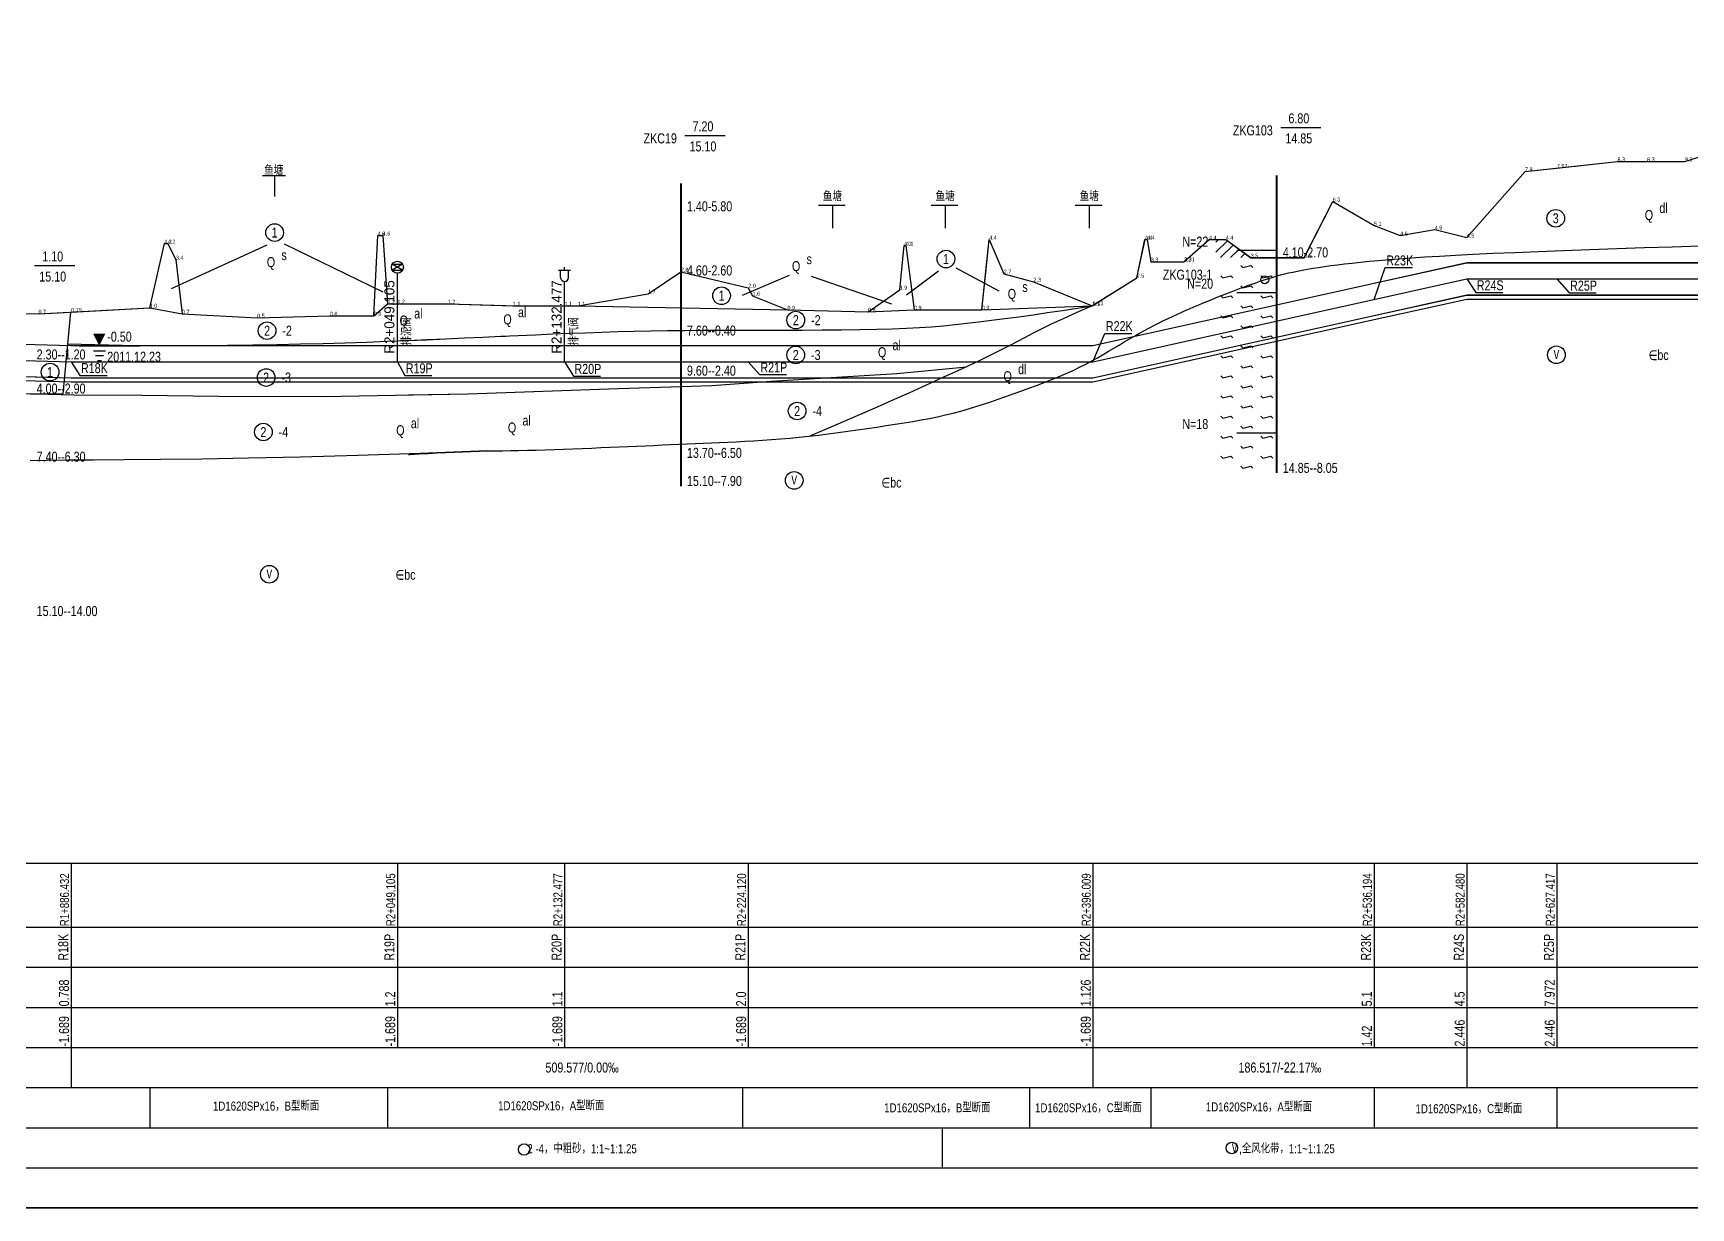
# Model space of a CAD drawing. Extents: x 525858 to 564773, y 2370984 to 2400075.
# Drawn here: x 552782 to 553609, y 2390429 to 2391015 of the extents above; entities that cross this region are included whole.
import ezdxf
from ezdxf.enums import TextEntityAlignment as Align

# ---------------------------------------------------------------- set-up
doc = ezdxf.new("R2010")
doc.units = 0
doc.linetypes.add('CENTER', pattern=[2, 1.25, -0.25, 0.25, -0.25])
doc.linetypes.add('ZKLIN', pattern=[0.4, 0.3, -0.1])
doc.layers.get('0').update_dxf_attribs({"linetype": 'CONTINUOUS'})
for name, color, linetype in [('pipe', 3, 'CONTINUOUS'), ('pipe_cen', 1, 'CENTER'), ('tab', 9, 'CONTINUOUS'), ('wipeout', 255, 'CONTINUOUS'), ('地形剖面', 4, 'CONTINUOUS'), ('布局裁图', 3, 'CONTINUOUS'), ('水工平面管线标注', 3, 'CONTINUOUS'), ('纵面管线标注', 3, 'CONTINUOUS'), ('附属设施', 2, 'CONTINUOUS')]:
    doc.layers.add(name, color=color, linetype=linetype)
doc.styles.add('ITALIC', font='txt', dxfattribs={"width": 0.7, "height": 0.28})
doc.styles.add('SIMP1', font='simp1.shx', dxfattribs={"width": 0.8, "bigfont": 'hz.shx'})

# ---------------------------------------------------------------- blocks, each defined once
blk = doc.blocks.new('uw')
for p, q in [((-0.143, -0.131), (0.159, -0.131)), ((0.109, -0.252), (-0.092, -0.252)), ((-0.042, -0.373), (0.059, -0.373))]:
    blk.add_line(p, q)
blk.add_lwpolyline([(0, 0, 0, 0.3, 0), (0, 0.3, 0.3, 0.3, 0)], format="xyseb")
at = {"style": 'ITALIC', "width": 0.7}
blk.add_attdef('SHUIWEI', (0.38, 0.156), '', height=0.28, dxfattribs=at)
blk = doc.blocks.new('qin排气阀va')
at = {"layer": '附属设施', "linetype": 'Continuous', "lineweight": -3}
for points in [[(-1.5, 22.8), (1.5, 22.8)], [(-1, 21), (-1, 22.8)], [(0, 22.8), (0, 23.55)], [(1, 21), (1, 22.8)], [(0, 0), (0, 20)]]:
    blk.add_lwpolyline(points, dxfattribs=at)
blk.add_arc((0, 21), 1, 180, 0, dxfattribs=at)
at = {"layer": '附属设施', "linetype": 'Continuous', "lineweight": -3, "style": 'SIMP1'}
blk.add_attdef('名称', text='', height=2.5, rotation=90, dxfattribs=at).set_placement((1, 4), align=Align.TOP_LEFT)
blk.add_attdef('ZH', text='', height=2.5, rotation=90, dxfattribs=at).set_placement((0, 2), align=Align.BOTTOM_LEFT)

msp = doc.modelspace()

# ---------------------------------------------------------------- hatches: boundary and pattern name
at = {"layer": '地形剖面'}
h = msp.add_hatch(dxfattribs=at)
h.set_pattern_fill('B001', color=55, scale=20, style=0, pattern_type=2)
h.set_pattern_definition([(315, (551619.35, 2390593.667), (-20.00001, 4e-15), [1.41421, -26.87]), (14.0362, (551615.35, 2390592.6673), (-20.000012, 2e-05), [4.1231, -78.339]), (315, (551614.35, 2390593.667), (-20.00001, 4e-15), [1.41421, -26.87]), (315, (551619.35, 2390583.667), (-20.00001, 4e-15), [1.41421, -26.87]), (14.0362, (551615.35, 2390582.6673), (-20.000012, 2e-05), [4.1231, -78.339]), (315, (551614.35, 2390583.667), (-20.00001, 4e-15), [1.41421, -26.87]), (315, (551609.35, 2390578.667), (4e-15, 20.00001), [1.41421, -26.87]), (14.0362, (551605.35, 2390577.6673), (-20.000012, 2e-05), [4.1231, -78.339]), (315, (551604.35, 2390578.667), (-20.00001, 4e-15), [1.41421, -26.87]), (315, (551609.35, 2390588.667), (-20.00001, 4e-15), [1.41421, -26.87]), (14.0362, (551605.35, 2390587.6673), (-20.000012, 2e-05), [4.1231, -78.339]), (315, (551604.35, 2390588.667), (-20.00001, 4e-15), [1.41421, -26.87])])
h.paths.add_polyline_path([(553402.029874, 2390902.667312), (553402.029874, 2390795.167312), (553372.029874, 2390795.167312), (553372.029874, 2390902.667312)])

# ---------------------------------------------------------------- linework, layer by layer
at = {"layer": 'pipe', "linetype": 'Continuous', "lineweight": -3}
for points in [[(552168.024874, 2390876.672316), (552397.850874, 2390870.212316), (552472.288874, 2390868.122316), (552536.318874, 2390866.322316), (552627.683874, 2390863.752316), (552801.103874, 2390858.872316), (552963.776874, 2390858.872316), (553047.148874, 2390858.872316), (553138.791874, 2390858.872316), (553310.680874, 2390858.872316), (553450.865874, 2390889.962316), (553497.151874, 2390900.222316), (553542.088874, 2390900.222316), (553627.385874, 2390900.222316)], [(552168.024874, 2390876.572316), (552397.850874, 2390870.112316), (552472.288874, 2390868.022316), (552536.318874, 2390866.222316), (552627.683874, 2390863.652316), (552801.103874, 2390858.772316), (552963.776874, 2390858.772316), (553047.148874, 2390858.772316), (553138.791874, 2390858.772316), (553310.680874, 2390858.772316), (553450.865874, 2390889.862316), (553497.151874, 2390900.122316), (553542.088874, 2390900.122316), (553627.385874, 2390900.122316)], [(552168.024874, 2390860.572315), (552397.850874, 2390854.112315), (552472.288874, 2390852.022315), (552536.318874, 2390850.222315), (552627.683874, 2390847.652315), (552801.103874, 2390842.772315), (552963.776874, 2390842.772315), (553047.148874, 2390842.772315), (553138.791874, 2390842.772315), (553310.680874, 2390842.772315), (553450.865874, 2390873.862315), (553497.151874, 2390884.122315), (553542.088874, 2390884.122315), (553627.385874, 2390884.122315)], [(552168.024874, 2390860.472316), (552397.850874, 2390854.012316), (552472.288874, 2390851.922316), (552536.318874, 2390850.122316), (552627.683874, 2390847.552316), (552801.103874, 2390842.672316), (552963.776874, 2390842.672316), (553047.148874, 2390842.672316), (553138.791874, 2390842.672316), (553310.680874, 2390842.672316), (553450.865874, 2390873.762316), (553497.151874, 2390884.022316), (553542.088874, 2390884.022316), (553627.385874, 2390884.022316)], [(552168.024874, 2390858.472316), (552397.850874, 2390852.012316), (552472.288874, 2390849.922316), (552536.318874, 2390848.122316), (552627.683874, 2390845.552316), (552801.103874, 2390840.672316), (552963.776874, 2390840.672316), (553047.148874, 2390840.672316), (553138.791874, 2390840.672316), (553310.680874, 2390840.672316), (553450.865874, 2390871.762316), (553497.151874, 2390882.022316), (553542.088874, 2390882.022316), (553627.385874, 2390882.022316)]]:
    msp.add_lwpolyline(points, dxfattribs=at)
at = {"layer": 'pipe_cen', "linetype": 'Continuous', "lineweight": -3}
msp.add_lwpolyline([(550914.671874, 2390884.302316), (551060.092874, 2390884.302316), (551300.053874, 2390876.202316), (551534.689874, 2390876.202316), (552168.024874, 2390868.572316), (552801.103874, 2390850.772316), (553310.680874, 2390850.772316), (553497.151874, 2390892.122316), (553756.708874, 2390892.122316), (553802.968874, 2390924.632316), (553876.140874, 2390924.632316), (553950.985874, 2390941.262316), (554081.545874, 2390941.262316), (554248.571874, 2390988.362316), (554432.323874, 2391008.092316), (554452.532874, 2391009.322316), (554540.865874, 2391014.662316)], dxfattribs=at)
at = {"layer": '地形剖面', "color": 55}
for p, q in [((553404.349874, 2390967.667312), (553424.349874, 2390967.667312)), ((553107.170874, 2390963.667312), (553127.170874, 2390963.667312)), ((553173.831947, 2390928.905089), (553187.141405, 2390928.905089)), ((553229.985795, 2390928.905089), (553243.295253, 2390928.905089)), ((553301.879745, 2390928.905089), (553315.189203, 2390928.905089)), ((553372.029874, 2390910.347315), (553373.349872, 2390911.667312)), ((553372.029874, 2390905.347315), (553377.737827, 2390911.055268)), ((553374.349872, 2390902.667312), (553380.641782, 2390908.959223)), ((553379.349872, 2390902.667312), (553383.545737, 2390906.863177)), ((552782.857874, 2390898.754181), (552802.857874, 2390898.754181)), ((553402.349874, 2390906.167312), (553382.349874, 2390906.167312)), ((553384.349872, 2390902.667312), (553386.449691, 2390904.767132)), ((553389.349872, 2390902.667312), (553389.353646, 2390902.671086)), ((553402.349874, 2390885.167312), (553382.349874, 2390885.167312)), ((552805.076058, 2390858.754181), (552835.076058, 2390858.754181)), ((553402.349874, 2390815.167312), (553382.349874, 2390815.167312))]:
    msp.add_line(p, q, dxfattribs=at)
at = {"layer": '地形剖面', "linetype": 'Continuous', "lineweight": -3}
msp.add_lwpolyline([(552741.928874, 2390875.662316), (552784.795874, 2390874.662316), (552801.103874, 2390875.542316), (552801.103874, 2390875.542316), (552801.103874, 2390875.542316), (552840.270874, 2390877.662316), (552847.540874, 2390909.662316), (552849.352874, 2390909.662316), (552853.297874, 2390901.662316), (552856.383874, 2390874.662316), (552893.855874, 2390872.662316), (552930.139874, 2390873.662316), (552952.044874, 2390873.662316), (552953.933874, 2390913.662316), (552956.516874, 2390913.662316), (552958.879874, 2390879.662316), (552963.776874, 2390879.662316), (552988.934874, 2390879.662316), (553021.387874, 2390878.662316), (553047.148874, 2390878.662316), (553053.740874, 2390878.662316), (553088.823874, 2390884.662316), (553105.170874, 2390895.662316), (553138.791874, 2390887.662316), (553138.791874, 2390887.662316), (553140.947874, 2390883.662316), (553158.311874, 2390876.662316), (553198.572874, 2390875.662316), (553214.338874, 2390886.662316), (553216.480874, 2390908.662316), (553217.421874, 2390908.662316), (553221.439874, 2390876.662316), (553255.297874, 2390876.662316), (553258.921874, 2390911.662316), (553266.192874, 2390894.662316), (553281.025874, 2390890.662316), (553310.260874, 2390878.662316), (553310.680874, 2390878.922316), (553310.680874, 2390878.922316), (553310.680874, 2390878.922316), (553310.680874, 2390878.922316), (553332.520874, 2390892.662316), (553336.627874, 2390911.662316), (553337.757874, 2390911.662316), (553339.537874, 2390900.662316), (553356.058874, 2390900.662316), (553356.215874, 2390900.802316), (553368.620874, 2390911.662316), (553376.910874, 2390911.662316), (553389.379874, 2390902.662316), (553416.080874, 2390902.662316), (553430.248874, 2390930.662316), (553450.865874, 2390918.662316), (553450.865874, 2390918.662316), (553463.941874, 2390913.662316), (553481.183874, 2390916.662316), (553497.151874, 2390912.662316), (553497.151874, 2390912.662316), (553497.151874, 2390912.662316), (553497.151874, 2390912.662316), (553497.151874, 2390912.662316), (553526.198874, 2390945.662316), (553542.088874, 2390947.382316), (553572.268874, 2390950.662316), (553587.058874, 2390950.662316), (553605.928874, 2390950.662316), (553650.086874, 2390964.662316)], dxfattribs=at)
at = {"layer": '地形剖面', "color": 55, "lineweight": -3}
for points in [[(552969.260822, 2390879.667312), (552988.913874, 2390879.667312), (553021.366874, 2390878.667312), (553053.719874, 2390878.667312), (553088.802874, 2390884.667312), (553105.149874, 2390895.667312), (553138.770874, 2390887.667312), (553140.926874, 2390883.667312), (553158.290874, 2390876.667312), (553198.551874, 2390875.667312), (553214.317874, 2390886.667312), (553216.459874, 2390908.667312), (553217.400874, 2390908.667312), (553221.418874, 2390876.667312), (553255.276874, 2390876.667312), (553257.194874, 2390895.187312), (553258.900874, 2390911.667312), (553266.171874, 2390894.667312), (553281.004874, 2390890.667312), (553310.239874, 2390878.667312), (553332.499874, 2390892.667312), (553336.606874, 2390911.667312), (553337.736874, 2390911.667312), (553339.516874, 2390900.667312), (553356.037874, 2390900.667312), (553368.599874, 2390911.667312), (553376.889874, 2390911.667312), (553389.358874, 2390902.667312), (553416.059874, 2390902.667312), (553430.227874, 2390930.667312), (553430.227874, 2390930.667312), (553450.844874, 2390918.667312), (553463.920874, 2390913.667312), (553481.162874, 2390916.667312), (553497.130874, 2390912.667312), (553497.130874, 2390912.667312), (553526.177874, 2390945.667312), (553526.177874, 2390945.667312), (553572.247874, 2390950.667312), (553587.037874, 2390950.667312), (553605.907874, 2390950.667312), (553650.065874, 2390964.667312)], [(552741.928874, 2390875.662316), (552784.795874, 2390874.662316), (552840.270874, 2390877.662316), (552847.540874, 2390909.662316), (552849.352874, 2390909.662316), (552851.952874, 2390904.392316), (552853.297874, 2390901.662316), (552856.383874, 2390874.662316), (552893.855874, 2390872.662316), (552930.139874, 2390873.662316), (552952.044874, 2390873.662316), (552953.933874, 2390913.662316), (552956.516874, 2390913.662316), (552958.879874, 2390879.662316), (552988.934874, 2390879.662316), (553017.832909, 2390878.771858)]]:
    msp.add_lwpolyline(points, dxfattribs=at)
at = {"layer": '地形剖面', "color": 55}
for points in [[(552896.547427, 2390943.589933), (552907.936767, 2390943.589933)], [(552902.425787, 2390943.589933), (552902.425787, 2390933.249364)], [(553180.727149, 2390928.905089), (553180.727149, 2390917.414878)], [(553236.880997, 2390928.905089), (553236.880997, 2390917.414878)], [(553308.774947, 2390928.905089), (553308.774947, 2390917.414878)], [(552851.132761, 2390887.200428), (552898.823008, 2390909.096522)], [(552907.284176, 2390909.480659), (552956.512834, 2390885.663868)], [(552969.260822, 2390804.427139), (552970.013361, 2390804.469572), (552974.536759, 2390804.733125), (552979.034664, 2390804.996678), (552983.487701, 2390805.25208), (552987.876493, 2390805.491179), (552992.181667, 2390805.705826), (552996.383846, 2390805.887868), (553000.472665, 2390806.031871), (553004.473785, 2390806.14327), (553008.421879, 2390806.230215), (553012.351617, 2390806.300858), (553016.297672, 2390806.363351), (553020.294713, 2390806.425843), (553024.377412, 2390806.496486), (553028.58044, 2390806.583432), (553032.927932, 2390806.692963), (553037.401872, 2390806.823891), (553041.973707, 2390806.973159), (553046.614884, 2390807.137711), (553051.296851, 2390807.314489), (553055.991054, 2390807.500437), (553060.668943, 2390807.692498), (553065.301962, 2390807.887616), (553069.866871, 2390808.083124), (553074.361667, 2390808.277923), (553078.78966, 2390808.471303), (553083.154158, 2390808.662554), (553087.45847, 2390808.850968), (553091.705905, 2390809.035834), (553095.899772, 2390809.216444), (553100.043379, 2390809.392087), (553104.14204, 2390809.562651), (553108.209091, 2390809.730399), (553112.25987, 2390809.898192), (553116.309719, 2390810.068891), (553120.373976, 2390810.245356), (553124.467983, 2390810.430448), (553128.607078, 2390810.627026), (553132.806603, 2390810.837952), (553137.079102, 2390811.066473), (553141.42595, 2390811.317392), (553145.845726, 2390811.5959), (553150.337011, 2390811.907186), (553154.898383, 2390812.256441), (553159.528423, 2390812.648855), (553164.22571, 2390813.089619), (553168.988824, 2390813.583923), (553173.812821, 2390814.134607), (553178.678664, 2390814.735113), (553183.563789, 2390815.376529), (553188.445634, 2390816.049947), (553193.301638, 2390816.746458), (553198.109239, 2390817.457151), (553202.845874, 2390818.173118), (553207.488981, 2390818.885448), (553212.020753, 2390819.588609), (553216.442398, 2390820.290574), (553220.759878, 2390821.002691), (553224.979158, 2390821.736311), (553229.106199, 2390822.502781), (553233.146966, 2390823.313451), (553237.10742, 2390824.179671), (553240.993525, 2390825.11279), (553244.812865, 2390826.121063), (553248.579515, 2390827.200377), (553252.309168, 2390828.343523), (553256.01752, 2390829.543293), (553259.720266, 2390830.79248), (553263.433102, 2390832.083876), (553267.171722, 2390833.410274), (553270.951821, 2390834.764465), (553274.781662, 2390836.140563), (553278.639775, 2390837.537968), (553282.497256, 2390838.957401), (553286.325203, 2390840.399584), (553290.094712, 2390841.865238), (553293.776881, 2390843.355084), (553297.342807, 2390844.869843), (553300.763586, 2390846.410237), (553304.018575, 2390847.975714), (553307.120166, 2390849.560629), (553310.089009, 2390851.158065), (553312.945756, 2390852.761104), (553315.711057, 2390854.362828), (553318.405564, 2390855.95632), (553321.049928, 2390857.534662), (553323.664799, 2390859.090936), (553326.266205, 2390860.618612), (553328.851682, 2390862.112703), (553331.41414, 2390863.56861), (553333.946492, 2390864.981734), (553336.441649, 2390866.347476), (553338.892522, 2390867.661237), (553341.292025, 2390868.918416), (553343.633068, 2390870.114416), (553345.911637, 2390871.246851), (553348.136017, 2390872.322193), (553350.317566, 2390873.349129), (553352.467644, 2390874.336346), (553354.597608, 2390875.292531), (553356.718818, 2390876.226369), (553358.842633, 2390877.146548), (553360.98041, 2390878.061755), (553363.139165, 2390878.978133), (553365.308535, 2390879.891658), (553367.473811, 2390880.795764), (553369.620286, 2390881.683884), (553371.733253, 2390882.549452), (553373.798004, 2390883.385901), (553375.799832, 2390884.186665), (553377.724029, 2390884.945176), (553379.560383, 2390885.656997), (553381.316666, 2390886.3262), (553383.005143, 2390886.958987), (553384.638082, 2390887.56156), (553386.227749, 2390888.140119), (553387.786411, 2390888.700867), (553389.326335, 2390889.250003), (553390.859787, 2390889.793731), (553392.398738, 2390890.336982), (553393.953965, 2390890.879617), (553395.535954, 2390891.42023), (553397.155185, 2390891.957412), (553398.822143, 2390892.489756), (553400.547309, 2390893.015855), (553402.341167, 2390893.534301), (553404.214199, 2390894.043686), (553406.176512, 2390894.542956), (553408.236711, 2390895.032468), (553410.403026, 2390895.512935), (553412.683685, 2390895.985067), (553415.086917, 2390896.449575), (553417.620951, 2390896.90717), (553420.294017, 2390897.358563), (553423.114344, 2390897.804465), (553426.092475, 2390898.245601), (553429.248217, 2390898.682756), (553432.603688, 2390899.116728), (553436.181009, 2390899.548313), (553440.0023, 2390899.978312), (553444.089682, 2390900.407522), (553448.465273, 2390900.836741), (553453.151195, 2390901.266767), (553458.180865, 2390901.698392), (553463.63289, 2390902.132386), (553469.597176, 2390902.569509), (553476.163629, 2390903.010523), (553483.422153, 2390903.456192), (553491.462653, 2390903.907277), (553500.375036, 2390904.36454), (553510.249206, 2390904.828743), (553521.133338, 2390905.299969), (553532.908688, 2390905.775578), (553545.414781, 2390906.252253), (553558.491141, 2390906.726674), (553571.977293, 2390907.195524), (553585.712763, 2390907.655485), (553599.537076, 2390908.103236), (553613.289756, 2390908.535461)], [(553135.895217, 2390883.893366), (553159.361467, 2390893.883489)], [(553170.132863, 2390893.49926), (553210.140908, 2390879.666768)], [(553217.624177, 2390884.066491), (553233.705656, 2390896.171461)], [(553242.329026, 2390897.568183), (553263.770978, 2390886.161587)], [(552401.889626, 2390875.165515), (552466.392256, 2390869.493189), (552547.84538, 2390859.854125), (552631.072795, 2390850.118668), (552687.729034, 2390842.153808), (552757.445408, 2390835.019063), (552776.041962, 2390834.882494), (552783.015662, 2390834.745912), (552802.48604, 2390834.292866), (552836.280865, 2390834.086204), (552874.773814, 2390833.556929), (552926.542799, 2390833.384089), (552999.08422, 2390834.75165), (553017.832909, 2390835.401581)], [(552762.205233, 2390875.189309), (552765.542699, 2390835.589736), (552780.857874, 2390834.788173), (552797.143234, 2390834.788173), (552800.826427, 2390875.529222)], [(552840.270874, 2390877.662316), (552856.383874, 2390874.662316)], [(552952.044874, 2390873.662316), (552958.879874, 2390879.662316)], [(552969.260822, 2390861.375006), (552978.445692, 2390861.759524), (552987.966373, 2390862.177167), (552997.268967, 2390862.59903), (553006.369622, 2390863.020085), (553015.282844, 2390863.435237), (553024.023141, 2390863.839389), (553032.605018, 2390864.227446), (553041.042982, 2390864.594314), (553049.351539, 2390864.934896), (553057.545195, 2390865.244096), (553065.647637, 2390865.51786), (553073.719276, 2390865.756287), (553081.829704, 2390865.960517), (553090.048511, 2390866.131691), (553098.44529, 2390866.270948), (553107.089631, 2390866.379427), (553116.051127, 2390866.458269), (553125.399367, 2390866.508615), (553135.165677, 2390866.533368), (553145.228307, 2390866.542499), (553155.42724, 2390866.547743), (553165.602459, 2390866.560835), (553175.593947, 2390866.593508), (553185.241688, 2390866.657499), (553194.385664, 2390866.764543), (553202.865859, 2390866.926374), (553210.573346, 2390867.152905), (553217.603557, 2390867.446757), (553224.103016, 2390867.808731), (553230.218246, 2390868.239625), (553236.095769, 2390868.74024), (553241.88211, 2390869.311375), (553247.72379, 2390869.953829), (553253.767333, 2390870.668402), (553260.126594, 2390871.455092), (553266.784761, 2390872.310697), (553273.692353, 2390873.231212), (553280.79989, 2390874.212634), (553288.057891, 2390875.250959), (553295.416875, 2390876.342183), (553302.827363, 2390877.482302), (553310.239874, 2390878.667312)], [(553053.719874, 2390878.667312), (553158.290874, 2390876.667312)], [(553310.596616, 2390878.747004), (553302.5864, 2390875.280927), (553295.749218, 2390872.206401), (553289.908763, 2390869.469864), (553284.888727, 2390867.017759), (553280.512804, 2390864.796527), (553276.604687, 2390862.752608), (553272.98807, 2390860.832443), (553269.486645, 2390858.982473), (553265.947642, 2390857.154724), (553262.312442, 2390855.323552), (553258.545962, 2390853.468901), (553254.613116, 2390851.570713), (553250.478823, 2390849.608928), (553246.108, 2390847.56349), (553241.465561, 2390845.414341), (553236.516426, 2390843.141421), (553231.202199, 2390840.716216), (553225.371251, 2390838.076374), (553218.84864, 2390835.151086), (553211.459425, 2390831.869543), (553203.028665, 2390828.160935), (553193.38142, 2390823.954454), (553182.342747, 2390819.17929), (553169.737708, 2390813.764634)], [(553198.551874, 2390875.667312), (553221.418874, 2390876.667312)], [(553255.276874, 2390876.667312), (553310.239874, 2390878.667312)], [(552799.219683, 2390859.629229), (552812.896423, 2390859.276793), (552826.491776, 2390859.034407), (552839.958609, 2390858.892331), (552853.249788, 2390858.840825), (552866.318183, 2390858.870149), (552879.116659, 2390858.970563), (552891.598085, 2390859.132328), (552903.715328, 2390859.345704), (552915.43317, 2390859.601792), (552926.764056, 2390859.895053), (552937.732344, 2390860.22079), (552948.362392, 2390860.574303), (552958.678561, 2390860.950896), (552968.705208, 2390861.34587), (552978.466692, 2390861.754527), (552987.987373, 2390862.17217), (552997.289967, 2390862.594033), (553006.390622, 2390863.015088), (553015.303844, 2390863.43024), (553017.832909, 2390863.547184)], [(552969.260822, 2390834.194808), (552999.06322, 2390834.756646), (553073.807109, 2390837.347676), (553100.19016, 2390838.238257), (553120.512285, 2390838.950711), (553150.178037, 2390841.080651), (553212.847683, 2390844.833758), (553247.553593, 2390848.159578)], [(552780.618117, 2390801.505304), (552789.108449, 2390801.644085), (552799.510281, 2390801.758087), (552812.220536, 2390801.862308), (552827.56585, 2390801.97631), (552845.591703, 2390802.137912), (552866.273286, 2390802.389498), (552889.585793, 2390802.773452), (552915.504416, 2390803.332158), (552944.004345, 2390804.107999), (552975.060774, 2390805.143361), (553008.648895, 2390806.480626)]]:
    msp.add_lwpolyline(points, dxfattribs=at)
at = {"layer": '地形剖面', "color": 55, "linetype": 'ZKLIN'}
for points, const_width in [([(553105.170874, 2390939.667312), (553105.170874, 2390788.667312)], 1), ([(553402.349874, 2390943.667312), (553402.349874, 2390795.167312)], 1), ([(553402.349874, 2390943.667312), (553402.349874, 2390795.167312)], 0.5)]:
    msp.add_lwpolyline(points, dxfattribs=dict(at, const_width=const_width))
at = {"layer": '地形剖面', "color": 55}
for points in [[(553394.349874, 2390906.167312, 0, 4, 0), (553394.349874, 2390911.167312, 0, 0, 0), (553394.349874, 2390918.167312, 0, 0, 0)], [(553394.349874, 2390885.167312, 0, 4, 0), (553394.349874, 2390890.167312, 0, 0, 0), (553394.349874, 2390897.167312, 0, 0, 0)], [(553394.349874, 2390815.167312, 0, 4, 0), (553394.349874, 2390820.167312, 0, 0, 0), (553394.349874, 2390827.167312, 0, 0, 0)]]:
    msp.add_lwpolyline(points, format="xyseb", dxfattribs=at)
for centre, radius in [((553541.456123, 2390922.294707), 4.4), ((552902.52692, 2390915.181955), 4.4), ((553237.350809, 2390901.97679), 4.4), ((553396.349874, 2390891.667312), 2), ((553125.417035, 2390883.691592), 4.4), ((553162.454007, 2390871.519245), 4.4), ((552898.758175, 2390866.24742), 4.4), ((553162.431013, 2390854.139053), 4.4), ((553541.820628, 2390854.207368), 4.4), ((552790.558746, 2390845.574538), 4.4), ((552898.316659, 2390842.875447), 4.4), ((553163.139123, 2390826.166107), 4.4), ((552896.934654, 2390815.696064), 4.4), ((553161.66843, 2390791.546278), 4.4), ((552899.891759, 2390744.72628), 4.4)]:
    msp.add_circle(centre, radius, dxfattribs=at)
at = {"layer": '纵面管线标注', "color": 9, "linetype": 'Continuous', "lineweight": -3}
for points in [[(553450.865874, 2390881.862316), (553456.479626, 2390897.677128), (553469.979626, 2390897.677128)], [(553497.151874, 2390892.122316), (553501.599768, 2390885.262194), (553515.099768, 2390885.262194)], [(553542.088874, 2390892.122316), (553548.140749, 2390885.125383), (553561.640749, 2390885.125383)], [(553310.680874, 2390850.772316), (553316.604213, 2390864.912316), (553330.104213, 2390864.912316)], [(552801.103874, 2390850.772316), (552805.460102, 2390843.953425), (552818.960102, 2390843.953425)], [(552963.776874, 2390850.772316), (552967.474065, 2390843.895495), (552980.974065, 2390843.895495)], [(553047.148874, 2390850.772316), (553051.56512, 2390843.580134), (553065.06512, 2390843.580134)], [(553138.791874, 2390850.772316), (553144.292885, 2390844.299747), (553157.792885, 2390844.299747)]]:
    msp.add_lwpolyline(points, dxfattribs=at)
at = {"layer": '附属设施', "linetype": 'Continuous', "lineweight": -3}
for points in [[(552961.196604, 2390899.431066), (552966.356604, 2390899.431066), (552961.196604, 2390896.370266), (552966.356604, 2390896.370266), (552961.196604, 2390899.431066)], [(552963.776604, 2390850.776625), (552963.776604, 2390894.900666)]]:
    msp.add_lwpolyline(points, dxfattribs=at)
msp.add_circle((552963.776604, 2390897.900666), 3, dxfattribs=at)

# ---------------------------------------------------------------- block references
at = {"layer": '地形剖面', "color": 55, "xscale": 20, "yscale": 20, "zscale": 20}
msp.add_blockref('uw', (552815.076058, 2390858.754181), dxfattribs=at)
at = {"layer": '附属设施', "linetype": 'Continuous', "lineweight": -3, "xscale": 2, "yscale": 2, "zscale": 2}
msp.add_blockref('qin排气阀va', (553047.148556, 2390850.776625), dxfattribs=at).add_auto_attribs({'ZH': 'R2+132.477', '名称': '排气阀'})

# ---------------------------------------------------------------- texts
at = {"layer": '地形剖面', "color": 55, "style": 'SIMP1', "width": 0.8}
for s, p in [('6.80', (553413.349874, 2390969.667312)), ('7.20', (553116.170874, 2390965.667312)), ('14.85', (553413.349874, 2390959.667312)), ('15.10', (553116.170874, 2390955.667312)), ('鱼塘', (553180.765455, 2390930.905089)), ('鱼塘', (553236.919303, 2390930.905089)), ('鱼塘', (553308.813252, 2390930.905089)), ('1.10', (552791.857874, 2390900.754181)), ('15.10', (552791.857874, 2390890.754181))]:
    msp.add_text(s, height=5, dxfattribs=at).set_placement(p, align=Align.CENTER)
for s, p in [('ZKC19', (553103.170874, 2390959.667312)), ('ZKG103', (553400.349874, 2390963.667312)), ('鱼塘', (552906.890809, 2390943.911197)), ('N=22', (553368.181501, 2390908.167312)), ('ZKG103-1', (553370.181501, 2390891.667312)), ('N=20', (553370.60087, 2390887.167312)), ('N=18', (553368.181501, 2390817.167312))]:
    msp.add_text(s, height=5, dxfattribs=at).set_placement(p, align=Align.RIGHT)
at = {"layer": '地形剖面', "color": 9, "linetype": 'Continuous', "lineweight": -3, "style": 'SIMP1', "width": 0.8}
for s, p in [('7.97', (553542.088874, 2390947.382316)), ('8.3', (553572.268874, 2390950.662316)), ('8.3', (553587.058874, 2390950.662316)), ('8.3', (553605.928874, 2390950.662316)), ('7.8', (553526.198874, 2390945.662316)), ('6.3', (553430.248874, 2390930.662316)), ('4.6', (552953.933874, 2390913.662316)), ('4.6', (552956.516874, 2390913.662316)), ('5.1', (553450.865874, 2390918.662316)), ('5.1', (553450.865874, 2390918.662316)), ('4.6', (553463.941874, 2390913.662316)), ('4.9', (553481.183874, 2390916.662316)), ('4.2', (552847.540874, 2390909.662316)), ('4.2', (552849.352874, 2390909.662316)), ('4.1', (553216.480874, 2390908.662316)), ('4.1', (553217.421874, 2390908.662316)), ('4.4', (553258.921874, 2390911.662316)), ('4.4', (553336.627874, 2390911.662316)), ('4.4', (553337.757874, 2390911.662316)), ('4.4', (553368.620874, 2390911.662316)), ('4.4', (553376.910874, 2390911.662316)), ('4.5', (553497.151874, 2390912.662316)), ('4.5', (553497.151874, 2390912.662316)), ('4.5', (553497.151874, 2390912.662316)), ('4.5', (553497.151874, 2390912.662316)), ('4.5', (553497.151874, 2390912.662316)), ('3.4', (552853.297874, 2390901.662316)), ('3.3', (553339.537874, 2390900.662316)), ('3.3', (553356.058874, 2390900.662316)), ('3.31', (553356.215874, 2390900.802316)), ('3.5', (553389.379874, 2390902.662316)), ('3.5', (553416.080874, 2390902.662316)), ('2.8', (553105.170874, 2390895.662316)), ('2.7', (553266.192874, 2390894.662316)), ('2.3', (553281.025874, 2390890.662316)), ('2.5', (553332.520874, 2390892.662316)), ('1.7', (553088.823874, 2390884.662316)), ('2.0', (553138.791874, 2390887.662316)), ('2.0', (553138.791874, 2390887.662316)), ('1.6', (553140.947874, 2390883.662316)), ('1.9', (553214.338874, 2390886.662316)), ('0.7', (552784.795874, 2390874.662316)), ('0.79', (552801.103874, 2390875.542316)), ('0.79', (552801.103874, 2390875.542316)), ('0.79', (552801.103874, 2390875.542316)), ('1.0', (552840.270874, 2390877.662316)), ('0.7', (552856.383874, 2390874.662316)), ('0.5', (552893.855874, 2390872.662316)), ('0.6', (552930.139874, 2390873.662316)), ('0.6', (552952.044874, 2390873.662316)), ('1.2', (552958.879874, 2390879.662316)), ('1.2', (552963.776874, 2390879.662316)), ('1.2', (552988.934874, 2390879.662316)), ('1.1', (553021.387874, 2390878.662316)), ('1.1', (553047.148874, 2390878.662316)), ('1.1', (553053.740874, 2390878.662316)), ('0.9', (553158.311874, 2390876.662316)), ('0.8', (553198.572874, 2390875.662316)), ('0.9', (553221.439874, 2390876.662316)), ('0.9', (553255.297874, 2390876.662316)), ('1.1', (553310.260874, 2390878.662316)), ('1.13', (553310.680874, 2390878.922316)), ('1.13', (553310.680874, 2390878.922316)), ('1.13', (553310.680874, 2390878.922316)), ('1.13', (553310.680874, 2390878.922316))]:
    msp.add_text(s, height=2, dxfattribs=at).set_placement(p)
at = {"layer": '地形剖面', "color": 55, "style": 'SIMP1', "width": 0.8}
for s, p in [('1.40-5.80', (553108.170874, 2390925.787312)), ('dl', (553593.151796, 2390924.949308)), ('4.10-2.70', (553405.349874, 2390902.787312)), ('s', (552905.92442, 2390901.463097)), ('4.60-2.60', (553108.170874, 2390893.787312)), ('s', (553167.831772, 2390899.454921)), ('s', (553275.442747, 2390885.598915)), ('al', (552972.140467, 2390872.328887)), ('al', (553023.904194, 2390872.916268)), ('-0.50', (552819.076058, 2390860.754181)), ('7.60--0.40', (553108.170874, 2390863.787312)), ('al', (553210.712089, 2390856.506932)), ('2.30--1.20', (552783.857874, 2390851.874181)), ('2011.12.23', (552819.076058, 2390850.754181)), ('9.60--2.40', (553108.170874, 2390843.787312)), ('dl', (553273.327074, 2390844.534342)), ('4.00--2.90', (552783.857874, 2390834.874181)), ('al', (553026.140251, 2390818.942708)), ('al', (552970.462735, 2390817.58758)), ('13.70--6.50', (553108.170874, 2390802.787312)), ('7.40--6.30', (552783.857874, 2390800.874181)), ('14.85--8.05', (553405.349874, 2390795.287312)), ('15.10--7.90', (553108.170874, 2390788.787312)), ('15.10--14.00', (552783.857874, 2390723.874181))]:
    msp.add_text(s, height=5, dxfattribs=at).set_placement(p)
for s, p in [('3', (553541.456123, 2390922.294707)), ('Q', (553587.951796, 2390923.282642)), ('1', (552902.52692, 2390915.181955)), ('Q', (552900.72442, 2390899.796431)), ('Q', (553162.631772, 2390897.788254)), ('1', (553237.350809, 2390901.97679)), ('1', (553125.417035, 2390883.691592)), ('Q', (553270.242747, 2390883.932248)), ('Q', (552966.940467, 2390870.662221)), ('Q', (553018.704194, 2390871.249602)), ('2', (553162.454007, 2390871.519245)), ('-2', (553172.454007, 2390871.519245)), ('2', (552898.758175, 2390866.24742)), ('-2', (552908.758175, 2390866.24742)), ('Q', (553205.512089, 2390854.840265)), ('2', (553162.431013, 2390854.139053)), ('-3', (553172.431013, 2390854.139053)), ('Ⅴ', (553541.820628, 2390854.207368)), ('∈bc', (553592.79771, 2390854.18916)), ('1', (552790.558746, 2390845.574538)), ('2', (552898.316659, 2390842.875447)), ('-3', (552908.316659, 2390842.875447)), ('Q', (553268.127074, 2390842.867676)), ('2', (553163.139123, 2390826.166107)), ('-4', (553173.139123, 2390826.166107)), ('2', (552896.934654, 2390815.696064)), ('-4', (552906.934654, 2390815.696064)), ('Q', (552965.262735, 2390815.920914)), ('Q', (553020.940251, 2390817.276041)), ('Ⅴ', (553161.66843, 2390791.546278)), ('∈bc', (553210.178889, 2390790.57904)), ('Ⅴ', (552899.891759, 2390744.72628)), ('∈bc', (552967.803853, 2390744.592389))]:
    msp.add_text(s, height=5, dxfattribs=at).set_placement(p, align=Align.MIDDLE)
at = {"layer": '纵面管线标注', "linetype": 'Continuous', "lineweight": -3, "style": 'SIMP1', "width": 0.8}
for s, p in [('R23K', (553456.979626, 2390898.777128)), ('R24S', (553502.099768, 2390886.362194)), ('R25P', (553548.640749, 2390886.225383)), ('R22K', (553317.104213, 2390866.012316)), ('R18K', (552805.960102, 2390845.053425)), ('R19P', (552967.974065, 2390844.995495)), ('R20P', (553052.06512, 2390844.680134)), ('R21P', (553144.792885, 2390845.399747))]:
    msp.add_text(s, height=5, dxfattribs=at).set_placement(p)
at = {"layer": '附属设施', "linetype": 'Continuous', "lineweight": -3, "style": 'SIMP1'}
msp.add_attdef('R2+049.105', text='0', height=5, rotation=89.999998466, dxfattribs=at).set_placement((552963.776604, 2390854.776625), align=Align.BOTTOM_LEFT)
msp.add_attdef('排泥阀', text='0', height=5, rotation=89.999998466, dxfattribs=at).set_placement((552965.776604, 2390858.776625), align=Align.TOP_LEFT)

# ---------------------------------------------------------------- wipeouts: each hides what was drawn before it
at = {"linetype": 'Continuous', "lineweight": -3}
msp.add_wipeout([(550845.99349, 2390600.672316), (563560.805874, 2390600.672316), (563560.805874, 2390428.672316), (550845.99349, 2390428.672316)], dxfattribs=at).dxf.layer = 'wipeout'

# ---------------------------------------------------------------- next in the draw order: linework, layer by layer
at = {"layer": 'tab', "linetype": 'Continuous', "lineweight": -3}
for points in [[(550767.934025, 2390600.672316), (563560.805874, 2390600.672316)], [(552801.103874, 2390600.672316), (552801.103874, 2390508.672316)], [(552963.776874, 2390600.672316), (552963.776874, 2390508.672316)], [(553047.148874, 2390600.672316), (553047.148874, 2390508.672316)], [(553138.791874, 2390600.672316), (553138.791874, 2390508.672316)], [(553310.680874, 2390600.672316), (553310.680874, 2390508.672316)], [(553450.865874, 2390600.672316), (553450.865874, 2390508.672316)], [(553497.151874, 2390600.672316), (553497.151874, 2390508.672316)], [(553542.088874, 2390600.672316), (553542.088874, 2390508.672316)], [(550767.934025, 2390568.672316), (563560.805874, 2390568.672316)], [(550767.934025, 2390548.672316), (563560.805874, 2390548.672316)], [(550767.934025, 2390528.672316), (563560.805874, 2390528.672316)], [(550767.934025, 2390508.672316), (563560.805874, 2390508.672316)], [(552801.103874, 2390508.672316), (552801.103874, 2390488.672316)], [(553310.680874, 2390508.672316), (553310.680874, 2390488.672316)], [(553497.151874, 2390508.672316), (553497.151874, 2390488.672316)], [(550767.934025, 2390488.672316), (563560.805874, 2390488.672316)], [(552840.270874, 2390488.672316), (552840.270874, 2390468.672316)], [(552958.879874, 2390488.672316), (552958.879874, 2390468.672316)], [(553135.895217, 2390488.672316), (553135.895217, 2390468.672316)], [(553278.944093, 2390488.672316), (553278.944093, 2390468.672316)], [(553339.517683, 2390488.672316), (553339.517683, 2390468.672316)], [(553450.865822, 2390488.672316), (553450.865822, 2390468.672316)], [(553542.088486, 2390488.672316), (553542.088486, 2390468.672316)], [(550767.934025, 2390468.672316), (563560.805874, 2390468.672316)], [(553235.498802, 2390468.672316), (553235.498802, 2390448.672316)], [(550767.934025, 2390448.672316), (563560.805874, 2390448.672316)], [(550852.671874, 2390448.672316), (563560.806355, 2390448.672316)], [(550767.934025, 2390428.672316), (563560.805874, 2390428.672316)]]:
    msp.add_lwpolyline(points, dxfattribs=at)
for points in [[(552801.103874, 2390498.672316, 0, 1, 0), (552798.103874, 2390498.672316, 0, 0, 0), (552504.564374, 2390498.672316, 0, 0, 0)], [(552801.103874, 2390498.672316, 0, 1, 0), (552804.103874, 2390498.672316, 0, 0, 0), (553035.892374, 2390498.672316, 0, 0, 0)], [(553310.680874, 2390498.672316, 0, 1, 0), (553307.680874, 2390498.672316, 0, 0, 0), (553075.892374, 2390498.672316, 0, 0, 0)], [(553310.680874, 2390498.672316, 0, 1, 0), (553313.680874, 2390498.672316, 0, 0, 0), (553383.916374, 2390498.672316, 0, 0, 0)], [(553497.151874, 2390498.672316, 0, 1, 0), (553494.151874, 2390498.672316, 0, 0, 0), (553423.916374, 2390498.672316, 0, 0, 0)], [(553497.151874, 2390498.672316, 0, 1, 0), (553500.151874, 2390498.672316, 0, 0, 0), (553606.930374, 2390498.672316, 0, 0, 0)]]:
    msp.add_lwpolyline(points, format="xyseb", dxfattribs=at)
at = {"layer": '布局裁图', "linetype": 'Continuous', "lineweight": -3}
msp.add_lwpolyline([(550845.99349, 2390600.672316), (563560.805874, 2390600.672316), (563560.805874, 2390428.672316), (550845.99349, 2390428.672316)], close=True, dxfattribs=at)
at = {"layer": '水工平面管线标注', "linetype": 'Continuous', "lineweight": -3}
for centre in [(553026.993019, 2390457.76094), (553379.935056, 2390458.524832)]:
    msp.add_circle(centre, 2.843946, dxfattribs=at)

# ---------------------------------------------------------------- next in the draw order: texts
at = {"layer": 'tab', "color": 3, "linetype": 'Continuous', "lineweight": -3, "style": 'SIMP1', "width": 0.8}
for s, height, p in [('R1+886.432', 4.5, (552800.003874, 2390569.172316)), ('R2+049.105', 4.5, (552962.676874, 2390569.172316)), ('R2+132.477', 4.5, (553046.048874, 2390569.172316)), ('R2+224.120', 4.5, (553137.691874, 2390569.172316)), ('R2+396.009', 4.5, (553309.580874, 2390569.172316)), ('R2+536.194', 4.5, (553449.765874, 2390569.172316)), ('R2+582.480', 4.5, (553496.051874, 2390569.172316)), ('R2+627.417', 4.5, (553540.988874, 2390569.172316)), ('0.788', 5, (552800.003874, 2390529.172316)), ('1.2', 5, (552962.676874, 2390529.172316)), ('1.1', 5, (553046.048874, 2390529.172316)), ('2.0', 5, (553137.691874, 2390529.172316)), ('1.126', 5, (553309.580874, 2390529.172316)), ('5.1', 5, (553449.765874, 2390529.172316)), ('4.5', 5, (553496.051874, 2390529.172316)), ('7.972', 5, (553540.988874, 2390529.172316)), ('-1.689', 5, (552800.003874, 2390509.172316)), ('-1.689', 5, (552962.676874, 2390509.172316)), ('-1.689', 5, (553046.048874, 2390509.172316)), ('-1.689', 5, (553137.691874, 2390509.172316)), ('-1.689', 5, (553309.580874, 2390509.172316)), ('1.42', 5, (553449.765874, 2390509.172316)), ('2.446', 5, (553496.051874, 2390509.172316)), ('2.446', 5, (553540.988874, 2390509.172316))]:
    msp.add_text(s, height=height, rotation=89.999998453, dxfattribs=at).set_placement(p)
for s, p in [('R18K', (552801.103874, 2390558.672316)), ('R19P', (552963.776874, 2390558.672316)), ('R20P', (553047.148874, 2390558.672316)), ('R21P', (553138.791874, 2390558.672316)), ('R22K', (553310.680874, 2390558.672316)), ('R23K', (553450.865874, 2390558.672316)), ('R24S', (553497.151874, 2390558.672316)), ('R25P', (553542.088874, 2390558.672316))]:
    msp.add_text(s, height=5, rotation=89.999998453, dxfattribs=at).set_placement(p, align=Align.BOTTOM_CENTER)
for s, height, p in [('509.577/0.00‰', 5, (553055.892374, 2390498.672316)), ('186.517/-22.17‰', 5, (553403.916374, 2390498.672316)), ('1D1620SPx16，B型断面', 4.5, (552898.281055, 2390479.447339)), ('1D1620SPx16，A型断面', 4.5, (553040.482026, 2390479.612416)), ('1D1620SPx16，B型断面', 4.5, (553233.046309, 2390478.584265)), ('1D1620SPx16，C型断面', 4.5, (553308.409286, 2390478.601188)), ('1D1620SPx16，A型断面', 4.5, (553393.460419, 2390479.008829)), ('1D1620SPx16，C型断面', 4.5, (553498.147254, 2390478.132984))]:
    msp.add_text(s, height=height, dxfattribs=at).set_placement(p, align=Align.MIDDLE_CENTER)
at = {"layer": '水工平面管线标注', "linetype": 'Continuous', "lineweight": -3, "style": 'SIMP1', "width": 0.8}
for s, p in [('2 -4，中粗砂，1:1~1:1.25', (553055.877326, 2390458.176724)), ('Ⅴ,全风化带，1:1~1:1.25', (553405.08929, 2390458.176724))]:
    msp.add_text(s, height=4.5, dxfattribs=at).set_placement(p, align=Align.MIDDLE_CENTER)

doc.saveas('drawing.dxf')
